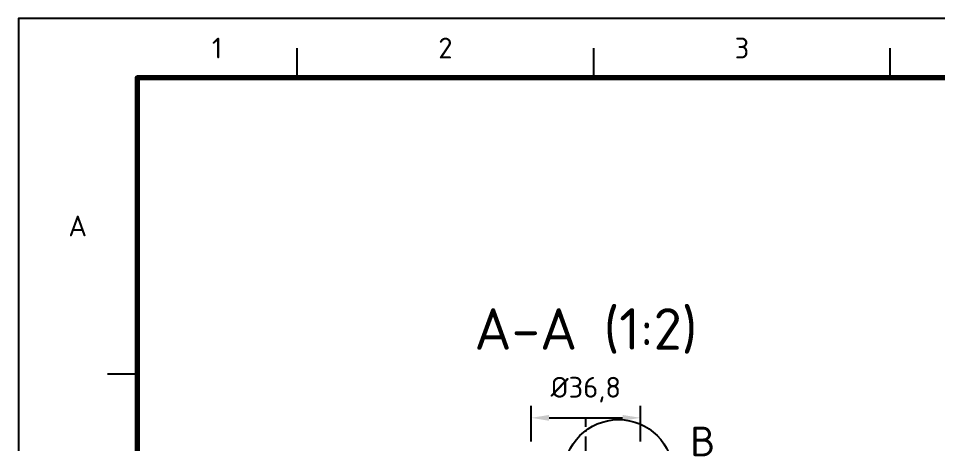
# Model space of a CAD drawing. Header units: millimetres. Extents: x 0 to 594, y 0 to 420.
# Drawn here: x 0 to 155.2, y 348.1 to 420 of the extents above; entities that cross this region are included whole.
import ezdxf
from ezdxf.enums import TextEntityAlignment as Align

# ---------------------------------------------------------------- set-up
doc = ezdxf.new("R2010")
doc.units = ezdxf.units.MM
doc.linetypes.add('ISO04-TRAZO-PUNTO', pattern=[7.625, 6, -0.75, 0.125, -0.75])
for name, color, linetype, lineweight in [('03-EJE', 1, 'ISO04-TRAZO-PUNTO', 25), ('04-COTA', 3, 'CONTINUOUS', 25), ('06-TEXTO', 7, 'CONTINUOUS', 25), ('07-RECUADRO', 7, 'CONTINUOUS', 70), ('08-FINA', 5, 'CONTINUOUS', 25)]:
    doc.layers.add(name, color=color, linetype=linetype, lineweight=lineweight)
doc.styles.add('ISO3098', font='isocpeur.ttf')
doc.dimstyles.new('FLAMA-ISO', dxfattribs={"dimtxt": 3.5, "dimasz": 3, "dimexe": 2, "dimexo": 1, "dimgap": 1, "dimtad": 1, "dimdec": 1, "dimtxsty": 'ISO3098', "dimcen": 2.5, "dimclrd": 3, "dimclre": 3, "dimclrt": 3, "dimazin": 3, "dimtfac": 1, "dimtmove": 0, "dimatfit": 3, "dimlwd": 25, "dimlwe": 25})

msp = doc.modelspace()

# ---------------------------------------------------------------- linework, layer by layer
at = {"layer": '03-EJE'}
msp.add_line((95.675, 61.375), (95.675, 352.625), dxfattribs=at)
at = {"layer": '07-RECUADRO'}
msp.add_lwpolyline([(20, 10), (584, 10), (584, 410), (20, 410)], close=True, dxfattribs=at)
at = {"layer": '08-FINA'}
for p, q in [((47, 410), (47, 415)), ((97, 410), (97, 415)), ((147, 410), (147, 415)), ((20, 360), (15, 360))]:
    msp.add_line(p, q, dxfattribs=at)
msp.add_lwpolyline([(0, 0), (594, 0), (594, 420), (0, 420)], close=True, dxfattribs=at)
msp.add_circle((101.195, 343.125), 9.2, dxfattribs=at)

# ---------------------------------------------------------------- texts
at = {"layer": '06-TEXTO', "style": 'ISO3098'}
for s, height, p in [('1', 3.5, (33.5, 415)), ('2', 3.5, (72, 415)), ('3', 3.5, (122, 415)), ('A', 3.5, (10, 385)), ('A-A (1:2)', 7, (95.675, 367.625)), ('B', 5, (115.395, 348.645))]:
    msp.add_text(s, height=height, dxfattribs=at).set_placement(p, align=Align.MIDDLE_CENTER)

# ---------------------------------------------------------------- dimensions: what is measured, and where the dimension line sits
at = {"layer": '04-COTA'}
msp.add_linear_dim(base=(86.475, 352.625), p1=(86.475, 347.625), p2=(104.875, 347.625), dimstyle='FLAMA-ISO', override={"dimlfac": 2, "dimpost": '%%c<>'}, dxfattribs=at).render()

doc.saveas('drawing.dxf')
